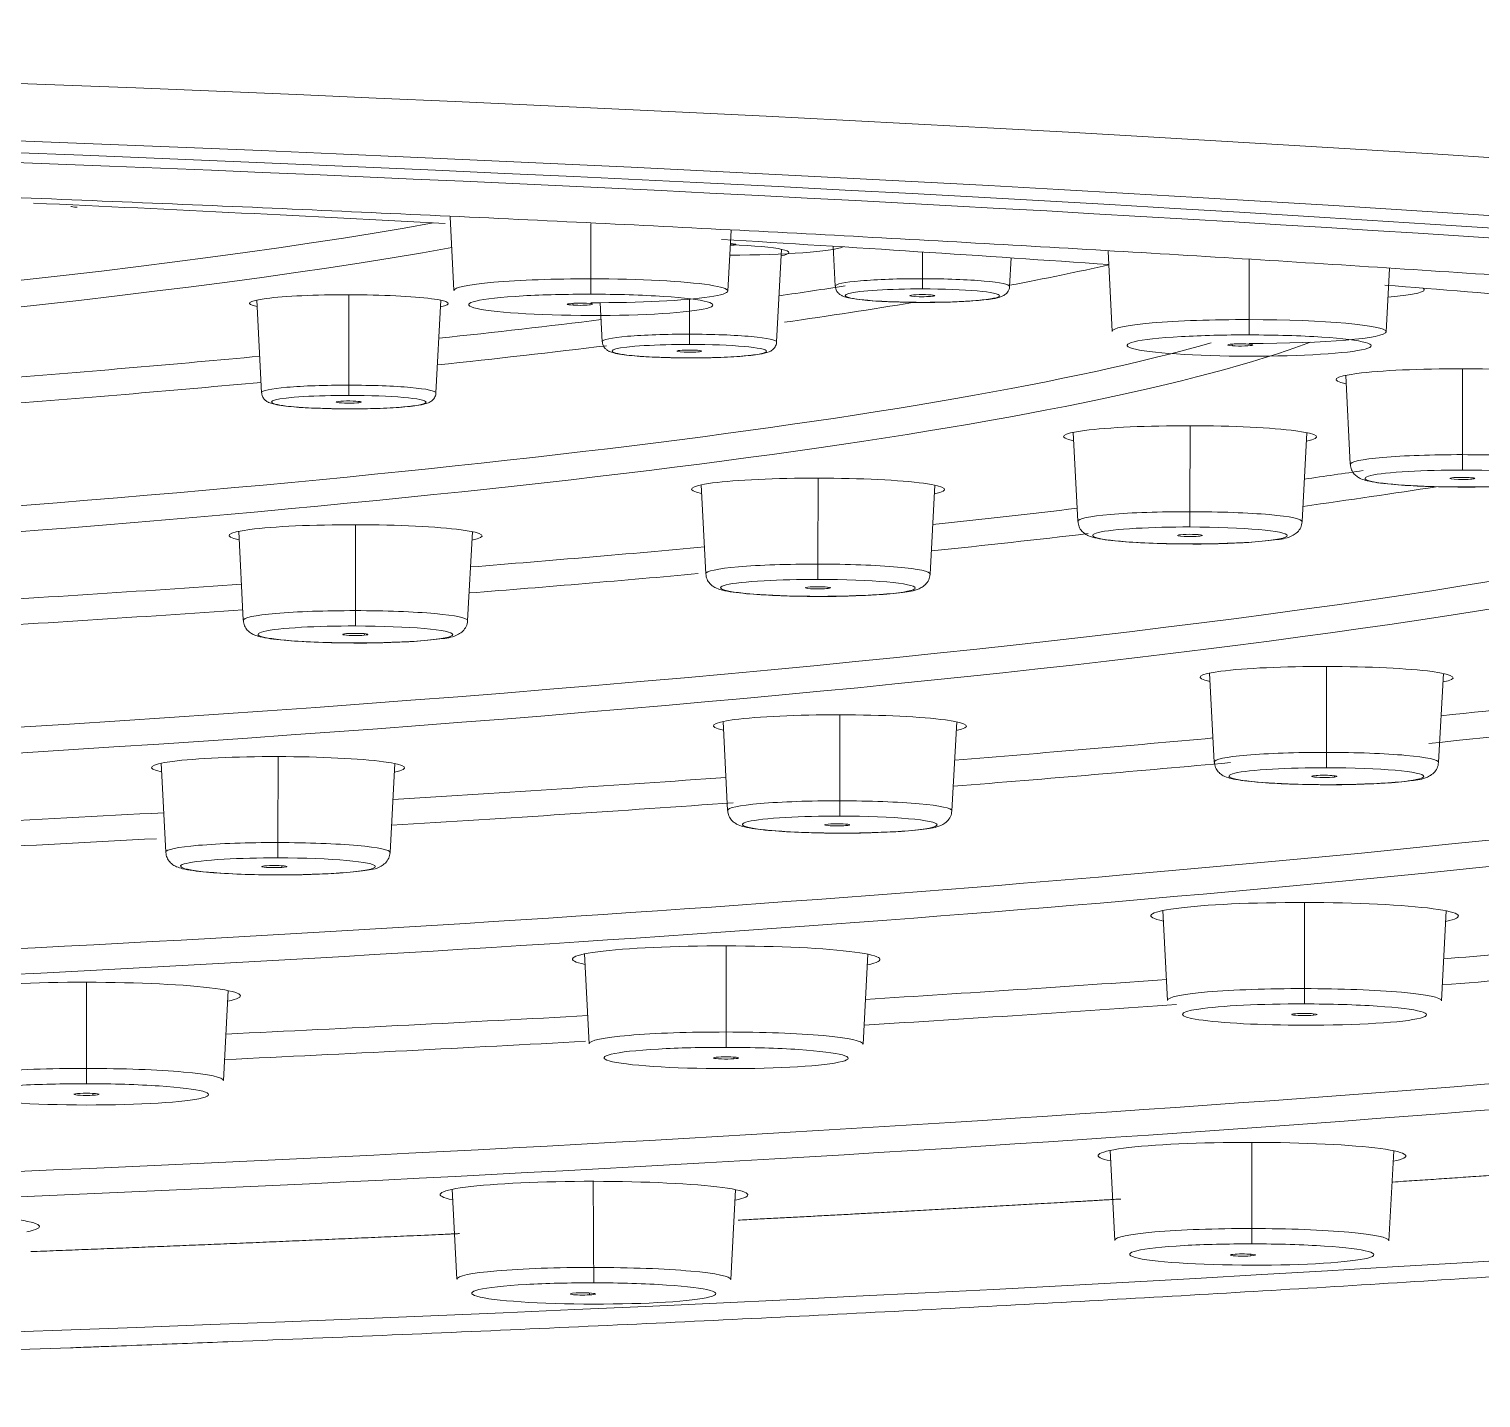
# Model space of a CAD drawing. Extents: x 16539 to 19738, y -91 to 2224.
# Drawn here: x 17571.86 to 17601.17, y 1192.74 to 1220.38 of the extents above; entities that cross this region are included whole.
import ezdxf

# ---------------------------------------------------------------- set-up
doc = ezdxf.new("R2010")
doc.units = 0
doc.header["$LTSCALE"] = 10
doc.header["$MEASUREMENT"] = 0
doc.layers.add('1', color=7, linetype='CONTINUOUS')

msp = doc.modelspace()

# ---------------------------------------------------------------- linework, layer by layer
at = {"layer": '1', "color": 7, "linetype": 'Continuous', "lineweight": 18}
for p, q in [((17580.36, 1216.59), (17580.436, 1215.098)), ((17585.966, 1215.091), (17586.033, 1216.321)), ((17586.951, 1214.063), (17587.053, 1215.933)), ((17588.094, 1215.994), (17588.135, 1215.188)), ((17593.644, 1215.894), (17593.726, 1214.276)), ((17591.655, 1215.183), (17591.686, 1215.759)), ((17599.256, 1214.268), (17599.325, 1215.545)), ((17590.138, 1214.992), (17590.139, 1215.003)), ((17576.458, 1214.909), (17576.554, 1213.038)), ((17580.074, 1213.033), (17580.175, 1214.904)), ((17583.391, 1214.855), (17583.432, 1214.068)), ((17585.42, 1213.868), (17585.422, 1213.886)), ((17598.441, 1213.388), (17598.533, 1211.592)), ((17592.941, 1212.238), (17593.032, 1210.442)), ((17597.562, 1210.435), (17597.659, 1212.231)), ((17585.429, 1211.179), (17585.521, 1209.383)), ((17590.051, 1209.377), (17590.148, 1211.173)), ((17601.038, 1211.313), (17601.036, 1211.3)), ((17576.092, 1210.239), (17576.184, 1208.443)), ((17580.714, 1208.437), (17580.811, 1210.232)), ((17595.694, 1207.378), (17595.786, 1205.582)), ((17600.316, 1205.576), (17600.413, 1207.371)), ((17585.87, 1206.401), (17585.962, 1204.605)), ((17590.492, 1204.598), (17590.589, 1206.394)), ((17574.528, 1205.558), (17574.62, 1203.762)), ((17579.149, 1203.755), (17579.246, 1205.551)), ((17594.75, 1202.586), (17594.843, 1200.77)), ((17600.373, 1200.762), (17600.471, 1202.578)), ((17583.075, 1201.709), (17583.168, 1199.893)), ((17588.697, 1199.885), (17588.795, 1201.701)), ((17575.784, 1199.151), (17575.882, 1200.967)), ((17593.689, 1197.742), (17593.782, 1195.926)), ((17599.312, 1195.918), (17599.41, 1197.734)), ((17580.404, 1196.957), (17580.497, 1195.141)), ((17586.027, 1195.133), (17586.125, 1196.948))]:
    msp.add_line(p, q, dxfattribs=at)
at = {"layer": '1', "color": 7, "linetype": 'Continuous', "lineweight": 13}
for p, q in [((17583.2, 1215.337), (17583.202, 1216.455)), ((17589.895, 1215.34), (17589.895, 1215.879)), ((17596.491, 1214.514), (17596.492, 1215.731)), ((17578.313, 1213.19), (17578.316, 1215.015)), ((17582.847, 1214.805), (17582.841, 1214.842)), ((17585.191, 1214.219), (17585.192, 1214.926)), ((17596.154, 1213.985), (17596.148, 1214.019)), ((17600.797, 1211.787), (17600.799, 1213.522)), ((17578.521, 1212.836), (17578.523, 1212.861)), ((17595.297, 1210.637), (17595.299, 1212.371)), ((17587.786, 1209.578), (17587.788, 1211.313)), ((17578.449, 1208.638), (17578.451, 1210.373)), ((17595.524, 1210.166), (17595.521, 1210.147)), ((17587.993, 1209.111), (17587.99, 1209.085)), ((17578.631, 1208.173), (17578.628, 1208.143)), ((17598.051, 1205.777), (17598.053, 1207.512)), ((17588.226, 1204.8), (17588.229, 1206.535)), ((17576.884, 1203.957), (17576.886, 1205.691)), ((17598.218, 1205.305), (17598.215, 1205.279)), ((17588.354, 1204.33), (17588.351, 1204.299)), ((17576.966, 1203.489), (17576.963, 1203.454)), ((17597.608, 1201.008), (17597.61, 1202.747)), ((17585.932, 1200.131), (17585.934, 1201.871)), ((17597.79, 1200.5), (17597.787, 1200.469)), ((17586.09, 1199.625), (17586.087, 1199.59)), ((17573.15, 1198.893), (17573.147, 1198.855)), ((17596.546, 1196.164), (17596.549, 1197.903)), ((17596.527, 1195.646), (17596.524, 1195.611)), ((17583.174, 1194.862), (17583.172, 1194.825))]:
    msp.add_line(p, q, dxfattribs=at)
for centre, major_axis, ratio, start_param, end_param in [((17513.616, 1207.315), (149.898, -0.213), 0.087156, 0.033277, 1.571185), ((17585.882, 1216.029), (2.465, -0.004), 0.087156, 4.762454, 6.075051), ((17583.201, 1215.326), (0, -0.3), 0.000387, 4.677482, 6.195919), ((17589.895, 1215.186), (1.76, -0.003), 0.087156, 1.571185, 3.146155), ((17589.895, 1215.333), (0, -0.2), 0.000387, 4.677482, 6.195919), ((17589.895, 1215.186), (1.76, -0.003), 0.087156, 6.278617, 7.85437), ((17583.201, 1214.812), (2.465, -0.004), 0.087156, 2.158105, 4.71242), ((17583.201, 1214.812), (2.465, -0.004), 0.087156, 4.71242, 7.216112), ((17589.895, 1214.998), (1.56, -0.002), 0.087156, 2.193957, 4.712778), ((17589.895, 1214.998), (1.56, -0.002), 0.087156, 4.712778, 7.85437), ((17597.563, 1215.121), (2.465, -0.004), 0.087156, 5.490617, 6.421609), ((17596.491, 1214.504), (0, -0.3), 0.000387, 4.677482, 6.195919), ((17585.192, 1214.066), (1.76, -0.003), 0.087156, 1.571185, 3.146155), ((17585.191, 1214.212), (0, -0.2), 0.000387, 4.677482, 6.195919), ((17585.192, 1214.066), (1.76, -0.003), 0.087156, 6.278617, 7.85437), ((17596.491, 1213.99), (2.465, -0.004), 0.087156, 2.158417, 4.712778), ((17596.491, 1213.99), (2.465, -0.004), 0.087156, 4.712778, 7.216234), ((17585.191, 1213.877), (1.56, -0.002), 0.087156, 2.193957, 4.712778), ((17585.191, 1213.877), (1.56, -0.002), 0.087156, 4.712778, 7.85437), ((17578.314, 1213.037), (1.76, -0.003), 0.087156, 1.571185, 3.146155), ((17578.314, 1212.848), (1.56, -0.002), 0.087156, 2.193957, 4.712778), ((17578.313, 1213.183), (0, -0.2), 0.000387, 4.677482, 6.195919), ((17578.314, 1213.037), (1.76, -0.003), 0.087156, 6.278617, 7.85437), ((17578.314, 1212.848), (1.56, -0.002), 0.087156, 4.712778, 7.85437), ((17600.797, 1211.59), (2.265, -0.003), 0.087156, 1.571185, 3.146151), ((17600.797, 1211.777), (0, -0.3), 0.000387, 4.677482, 6.195919), ((17600.797, 1211.59), (2.265, -0.003), 0.087156, 6.278614, 7.85437), ((17600.797, 1211.306), (1.965, -0.003), 0.087156, 4.712778, 7.85437), ((17600.797, 1211.306), (1.965, -0.003), 0.087156, 2.157828, 4.712778), ((17595.297, 1210.439), (2.265, -0.003), 0.087156, 1.571185, 3.146151), ((17595.297, 1210.626), (0, -0.3), 0.000387, 4.677482, 6.195919), ((17595.297, 1210.439), (2.265, -0.003), 0.087156, 6.278614, 7.85437), ((17595.297, 1210.156), (1.965, -0.003), 0.087156, 2.157828, 4.712778), ((17595.297, 1210.156), (1.965, -0.003), 0.087156, 4.712778, 7.85437), ((17587.786, 1209.381), (2.265, -0.003), 0.087156, 1.571185, 3.146151), ((17587.786, 1209.568), (0, -0.3), 0.000387, 4.677482, 6.195919), ((17587.786, 1209.381), (2.265, -0.003), 0.087156, 6.278614, 7.85437), ((17587.786, 1209.098), (1.965, -0.003), 0.087156, 2.157828, 4.712778), ((17587.786, 1209.098), (1.965, -0.003), 0.087156, 4.712778, 7.85437), ((17578.449, 1208.441), (2.265, -0.003), 0.087156, 1.571185, 3.146151), ((17578.449, 1208.628), (0, -0.3), 0.000387, 4.677482, 6.195919), ((17578.449, 1208.441), (2.265, -0.003), 0.087156, 6.278614, 7.85437), ((17578.449, 1208.158), (1.965, -0.003), 0.087156, 2.157828, 4.712778), ((17578.449, 1208.158), (1.965, -0.003), 0.087156, 4.712778, 7.85437), ((17598.051, 1205.58), (2.265, -0.003), 0.087156, 1.571185, 3.146151), ((17598.051, 1205.767), (0, 0.3), 0.000387, 1.53589, 3.054326), ((17598.051, 1205.58), (2.265, -0.003), 0.087156, 6.278614, 7.85437), ((17598.051, 1205.296), (1.965, -0.003), 0.087156, 2.157828, 4.712778), ((17598.051, 1205.296), (1.965, -0.003), 0.087156, 4.712778, 7.85437), ((17588.227, 1204.602), (2.265, -0.003), 0.087156, 1.571185, 3.146151), ((17588.226, 1204.789), (0, 0.3), 0.000387, 1.53589, 3.054326), ((17588.227, 1204.602), (2.265, -0.003), 0.087156, 6.278614, 7.85437), ((17588.227, 1204.319), (1.965, -0.003), 0.087156, 2.157828, 4.712778), ((17588.227, 1204.319), (1.965, -0.003), 0.087156, 4.712778, 7.85437), ((17576.885, 1203.759), (2.265, -0.003), 0.087156, 1.571185, 3.146151), ((17576.884, 1203.946), (0, 0.3), 0.000387, 1.53589, 3.054326), ((17576.885, 1203.759), (2.265, -0.003), 0.087156, 6.278614, 7.85437), ((17576.884, 1203.476), (1.965, -0.003), 0.087156, 2.157828, 4.712778), ((17576.884, 1203.476), (1.965, -0.003), 0.087156, 4.712778, 7.85437), ((17597.608, 1200.997), (0, -0.3), 0.000387, 4.677482, 6.195919), ((17597.608, 1200.484), (2.465, -0.004), 0.087156, 4.712778, 7.216234), ((17585.932, 1200.121), (0, -0.3), 0.000387, 4.677482, 6.195919), ((17585.932, 1199.607), (2.465, -0.004), 0.087156, 2.158417, 4.712778), ((17585.932, 1199.607), (2.465, -0.004), 0.087156, 4.712778, 7.216234), ((17573.019, 1199.387), (0, -0.3), 0.000387, 4.677482, 6.195919), ((17573.019, 1198.873), (2.465, -0.004), 0.087156, 2.158417, 4.712778), ((17573.019, 1198.873), (2.465, -0.004), 0.087156, 4.712778, 7.216234), ((17596.546, 1196.154), (0, -0.3), 0.000387, 4.677482, 6.195919), ((17596.547, 1195.64), (2.465, -0.004), 0.087156, 2.158417, 4.712778), ((17596.547, 1195.64), (2.465, -0.004), 0.087156, 4.712778, 7.216234), ((17583.259, 1195.368), (0, -0.3), 0.001099, 4.677482, 6.195919), ((17583.261, 1194.854), (2.465, -0.004), 0.087156, 2.15836, 4.712778), ((17583.261, 1194.854), (2.465, -0.004), 0.087156, 4.712778, 7.216706)]:
    msp.add_ellipse(centre, major_axis=major_axis, ratio=ratio, start_param=start_param, end_param=end_param, dxfattribs=at)
at = {"layer": '1', "color": 7, "linetype": 'Continuous', "lineweight": 18}
for centre, major_axis, ratio, start_param, end_param in [((17513.614, 1206.23), (149.122, -0.212), 0.087156, 0.119671, 1.571185), ((17513.614, 1206.062), (-148.362, 0.211), 0.087156, 1.968057, 4.712778), ((17513.614, 1205.925), (-147.742, 0.21), 0.087156, 2.736961, 4.712778), ((17513.615, 1206.923), (-128.968, 0.183), 0.087156, 4.169429, 4.243159), ((17572.959, 1216.8), (-0.253, 0), 0.087296, 0.021555, 1.046172), ((17513.633, 1219.342), (-73.669, 0.105), 0.087156, 1.571185, 2.693323), ((17513.632, 1218.877), (-74.168, 0.105), 0.087156, 1.571185, 2.690966), ((17513.615, 1206.923), (-128.968, 0.183), 0.087156, 4.042931, 4.118133), ((17585.877, 1216.03), (-0.254, 0), 0.087228, 2.151525, 4.056702), ((17585.194, 1215.87), (2.005, -0.003), 0.087156, 5.889353, 7.431286), ((17513.632, 1218.412), (-85.731, 0.122), 0.087156, 2.714479, 2.774857), ((17583.201, 1215.096), (2.765, -0.004), 0.087156, 1.571185, 3.146171), ((17583.201, 1215.096), (2.765, -0.004), 0.087156, 4.71242, 7.85437), ((17578.316, 1214.841), (2.005, -0.003), 0.087156, 1.571185, 3.535417), ((17578.316, 1214.841), (2.005, -0.003), 0.087156, 5.889353, 7.85437), ((17583.201, 1214.812), (2.465, -0.004), 0.087156, 1.571185, 2.158105), ((17583.201, 1214.812), (2.465, -0.004), 0.087156, 0.932928, 1.571185), ((17513.632, 1218.877), (-85.232, 0.121), 0.087156, 2.607812, 2.639376), ((17589.895, 1214.998), (1.56, -0.002), 0.087156, 1.571185, 2.193957), ((17589.894, 1214.998), (-0.252, 0), 0.08705, 6.022179, 9.163771), ((17589.894, 1214.998), (-0.252, 0), 0.08705, 2.880586, 6.022179), ((17513.615, 1206.923), (-128.968, 0.183), 0.087156, 3.916826, 3.986579), ((17582.979, 1214.824), (-0.254, 0), 0.087316, 4.166582, 7.308175), ((17582.979, 1214.824), (-0.254, 0), 0.087316, 1.02499, 4.166582), ((17513.632, 1218.412), (-85.731, 0.122), 0.087156, 2.600547, 2.662299), ((17513.632, 1218.877), (-85.232, 0.121), 0.087156, 2.465999, 2.530009), ((17596.491, 1214.273), (2.765, -0.004), 0.087156, 1.571185, 3.146155), ((17596.491, 1214.273), (2.765, -0.004), 0.087156, 4.712778, 7.85437), ((17596.491, 1213.99), (2.465, -0.004), 0.087156, 1.571185, 2.158417), ((17596.491, 1213.99), (2.465, -0.004), 0.087156, 0.933049, 1.571185), ((17513.628, 1215.888), (-86.368, 0.123), 0.087156, 1.571185, 2.912056), ((17513.629, 1216.353), (-85.869, 0.122), 0.087156, 1.571185, 2.844119), ((17513.632, 1218.412), (-85.731, 0.122), 0.087156, 2.458243, 2.523971), ((17585.191, 1213.877), (1.56, -0.002), 0.087156, 1.571185, 2.193957), ((17585.191, 1213.878), (-0.252, 0), 0.087077, 5.847836, 8.989428), ((17585.191, 1213.878), (-0.252, 0), 0.087077, 2.706243, 5.847836), ((17596.311, 1214.002), (-0.254, 0), 0.087238, 4.045398, 7.18699), ((17596.311, 1214.002), (-0.254, 0), 0.087238, 0.903805, 4.045398), ((17513.625, 1213.365), (-99.069, 0.141), 0.087156, 1.571185, 3.208102), ((17513.632, 1218.877), (-85.232, 0.121), 0.087156, 2.313975, 2.400762), ((17600.8, 1213.299), (2.555, -0.004), 0.087156, 1.571185, 3.544449), ((17600.8, 1213.299), (2.555, -0.004), 0.087156, 1.147021, 1.571185), ((17513.632, 1218.412), (-85.731, 0.122), 0.087156, 2.308232, 2.394871), ((17578.314, 1212.848), (1.56, -0.002), 0.087156, 1.571185, 2.193957), ((17578.314, 1212.849), (-0.252, 0), 0.087114, 5.673427, 8.81502), ((17578.314, 1212.849), (-0.252, 0), 0.087114, 2.531834, 5.673427), ((17595.3, 1212.149), (2.555, -0.004), 0.087156, 1.571185, 3.544449), ((17595.3, 1212.149), (2.555, -0.004), 0.087156, 5.880321, 7.85437), ((17513.624, 1212.9), (-99.568, 0.141), 0.087156, 1.571185, 3.069185), ((17513.628, 1215.888), (-98.432, 0.14), 0.087156, 2.592988, 2.61655), ((17600.797, 1211.306), (1.965, -0.003), 0.087156, 1.571185, 2.157829), ((17587.789, 1211.09), (2.555, -0.004), 0.087156, 1.571185, 3.544449), ((17587.789, 1211.09), (2.555, -0.004), 0.087156, 5.880321, 7.85437), ((17600.795, 1211.307), (-0.253, 0), 0.087019, 5.969994, 9.111586), ((17600.795, 1211.307), (-0.253, 0), 0.087019, 2.828401, 5.969994), ((17513.627, 1215.424), (-98.931, 0.141), 0.087156, 2.58425, 2.637952), ((17513.628, 1215.888), (-98.432, 0.14), 0.087156, 2.460747, 2.509245), ((17513.62, 1209.911), (-113.768, 0.162), 0.087156, 1.571185, 3.218116), ((17578.452, 1210.15), (2.555, -0.004), 0.087156, 1.571185, 3.544449), ((17578.452, 1210.15), (2.555, -0.004), 0.087156, 5.880321, 7.85437), ((17595.297, 1210.156), (1.965, -0.003), 0.087156, 1.571185, 2.157829), ((17513.62, 1210.376), (-113.269, 0.161), 0.087156, 1.571185, 3.147381), ((17513.627, 1215.424), (-98.931, 0.141), 0.087156, 2.45412, 2.506152), ((17595.296, 1210.157), (-0.253, 0), 0.087056, 5.813133, 8.954725), ((17595.296, 1210.157), (-0.253, 0), 0.087056, 2.67154, 5.813133), ((17513.628, 1215.888), (-98.432, 0.14), 0.087156, 2.321633, 2.389423), ((17513.628, 1215.888), (-98.432, 0.14), 0.087156, 2.178789, 2.259145), ((17513.627, 1215.424), (-98.931, 0.141), 0.087156, 2.316577, 2.382207), ((17587.786, 1209.098), (1.965, -0.003), 0.087156, 1.571185, 2.157829), ((17587.786, 1209.099), (-0.253, 0), 0.087103, 2.514601, 5.656194), ((17587.786, 1209.099), (-0.253, 0), 0.087103, 5.656194, 8.797786), ((17513.627, 1215.424), (-98.931, 0.141), 0.087156, 2.17496, 2.255365), ((17578.449, 1208.158), (1.965, -0.003), 0.087156, 1.571185, 2.157829), ((17513.615, 1206.923), (-128.968, 0.183), 0.087156, 1.571185, 3.274026), ((17513.616, 1207.388), (-128.469, 0.183), 0.087156, 1.571185, 3.214582), ((17578.449, 1208.158), (-0.253, 0), 0.087155, 5.499163, 8.640756), ((17578.449, 1208.158), (-0.253, 0), 0.087155, 2.35757, 5.499163), ((17598.054, 1207.289), (2.555, -0.004), 0.087156, 1.571185, 3.544449), ((17598.054, 1207.289), (2.555, -0.004), 0.087156, 5.880321, 7.85437), ((17513.624, 1212.9), (-112.632, 0.16), 0.087156, 2.449996, 2.500458), ((17588.229, 1206.312), (2.555, -0.004), 0.087156, 1.571185, 3.544449), ((17588.229, 1206.312), (2.555, -0.004), 0.087156, 5.880321, 7.85437), ((17513.623, 1212.435), (-113.131, 0.161), 0.087156, 2.441259, 2.50198), ((17513.624, 1212.9), (-112.632, 0.16), 0.087156, 2.322762, 2.388195), ((17576.887, 1205.469), (2.555, -0.004), 0.087156, 1.571185, 3.544449), ((17576.887, 1205.469), (2.555, -0.004), 0.087156, 5.880321, 7.85437), ((17513.623, 1212.435), (-113.131, 0.161), 0.087156, 2.318295, 2.387999), ((17598.051, 1205.296), (1.965, -0.003), 0.087156, 1.571185, 2.157829), ((17598.012, 1205.293), (-0.254, 0), 0.087092, 2.501256, 5.642848), ((17513.624, 1212.9), (-112.632, 0.16), 0.087156, 2.192484, 2.26798), ((17598.012, 1205.293), (-0.254, 0), 0.087092, 5.642848, 8.784441), ((17513.623, 1212.435), (-113.131, 0.161), 0.087156, 2.188999, 2.265968), ((17513.624, 1212.9), (-112.632, 0.16), 0.087156, 2.060439, 2.142808), ((17588.227, 1204.319), (1.965, -0.003), 0.087156, 1.571185, 2.157829), ((17588.171, 1204.315), (-0.253, 0), 0.087155, 5.5, 8.641592), ((17588.171, 1204.315), (-0.253, 0), 0.087155, 2.358407, 5.5), ((17513.623, 1212.435), (-113.131, 0.161), 0.087156, 2.057788, 2.13839), ((17576.884, 1203.476), (1.965, -0.003), 0.087156, 1.571185, 2.157829), ((17576.811, 1203.472), (-0.253, 0), 0.087218, 5.357046, 8.498639), ((17576.811, 1203.472), (-0.253, 0), 0.087218, 2.215453, 5.357046), ((17597.611, 1202.476), (3.105, -0.004), 0.087156, 1.571185, 3.550143), ((17597.611, 1202.476), (3.105, -0.004), 0.087156, 5.874578, 7.85437), ((17585.935, 1201.6), (3.105, -0.004), 0.087156, 1.571185, 3.550143), ((17585.935, 1201.6), (3.105, -0.004), 0.087156, 5.874578, 7.85437), ((17513.62, 1209.911), (-127.832, 0.182), 0.087156, 2.317362, 2.368119), ((17513.619, 1209.446), (-128.331, 0.182), 0.087156, 2.313484, 2.374893), ((17573.022, 1200.866), (3.105, -0.004), 0.087156, 1.571185, 3.550143), ((17573.022, 1200.866), (3.105, -0.004), 0.087156, 5.874578, 7.85437), ((17513.62, 1209.911), (-127.832, 0.182), 0.087156, 2.19916, 2.259243), ((17597.608, 1200.767), (2.765, -0.004), 0.087156, 1.571185, 3.146155), ((17597.608, 1200.767), (2.765, -0.004), 0.087156, 6.278616, 7.85437), ((17513.619, 1209.446), (-128.331, 0.182), 0.087156, 2.196067, 2.258065), ((17597.608, 1200.484), (2.465, -0.004), 0.087156, 1.571185, 4.712778), ((17597.608, 1200.484), (2.465, -0.004), 0.087156, 0.933049, 1.571185), ((17513.62, 1209.911), (-127.832, 0.182), 0.087156, 2.079239, 2.145949), ((17597.608, 1200.485), (-0.254, 0), 0.087155, 5.499808, 8.641401), ((17597.608, 1200.485), (-0.254, 0), 0.087155, 2.358216, 5.499808), ((17585.932, 1199.891), (2.765, -0.004), 0.087156, 1.571185, 3.146155), ((17585.932, 1199.891), (2.765, -0.004), 0.087156, 6.278616, 7.85437), ((17513.619, 1209.446), (-128.331, 0.182), 0.087156, 2.076834, 2.143004), ((17585.932, 1199.607), (2.465, -0.004), 0.087156, 1.571185, 2.158417), ((17585.932, 1199.607), (2.465, -0.004), 0.087156, 0.933049, 1.571185), ((17585.933, 1199.608), (-0.254, 0), 0.087228, 5.368854, 8.510447), ((17585.933, 1199.608), (-0.254, 0), 0.087228, 2.227261, 5.368854), ((17573.019, 1199.156), (2.765, -0.004), 0.087156, 1.571185, 3.146155), ((17573.019, 1199.156), (2.765, -0.004), 0.087156, 6.278616, 7.85437), ((17573.019, 1198.873), (2.465, -0.004), 0.087156, 1.571185, 2.158417), ((17573.02, 1198.874), (-0.253, 0), 0.087295, 5.237792, 8.379385), ((17573.02, 1198.874), (-0.253, 0), 0.087295, 2.096199, 5.237792), ((17573.019, 1198.873), (2.465, -0.004), 0.087156, 0.933049, 1.571185), ((17596.549, 1197.633), (3.105, -0.004), 0.087156, 1.571185, 3.550192), ((17596.549, 1197.633), (3.105, -0.004), 0.087156, 5.874578, 7.85437), ((17583.264, 1196.847), (3.105, -0.004), 0.087156, 1.571185, 3.550192), ((17583.264, 1196.847), (3.105, -0.004), 0.087156, 5.874578, 7.85437), ((17568.964, 1196.209), (3.105, -0.004), 0.087156, 5.874578, 7.85437), ((17596.547, 1195.923), (2.765, -0.004), 0.087156, 1.571185, 3.146155), ((17596.547, 1195.923), (2.765, -0.004), 0.087156, 6.278616, 7.85437), ((17596.547, 1195.64), (2.465, -0.004), 0.087156, 1.571185, 2.158417), ((17596.367, 1195.629), (-0.254, 0), 0.087237, 5.380158, 8.521751), ((17596.367, 1195.629), (-0.254, 0), 0.087237, 2.238566, 5.380158), ((17596.547, 1195.64), (2.465, -0.004), 0.087156, 0.933049, 1.571185), ((17583.262, 1195.138), (2.765, -0.004), 0.087156, 1.5719, 3.146166), ((17583.262, 1195.138), (2.765, -0.004), 0.087156, 6.278627, 7.855085), ((17583.261, 1194.854), (2.465, -0.004), 0.087156, 1.5719, 2.158361), ((17583.261, 1194.854), (2.465, -0.004), 0.087156, 0.93352, 1.5719), ((17583.04, 1194.844), (-0.254, 0), 0.087316, 5.258975, 8.400567), ((17583.04, 1194.844), (-0.254, 0), 0.087316, 2.117382, 5.258975)]:
    msp.add_ellipse(centre, major_axis=major_axis, ratio=ratio, start_param=start_param, end_param=end_param, dxfattribs=at)
for points, knots in [([(17513.652, 1192.747), (17516.055, 1192.744), (17518.456, 1192.746), (17522.053, 1192.756), (17523.252, 1192.761), (17524.749, 1192.769), (17525.048, 1192.77), (17525.647, 1192.774), (17525.947, 1192.776), (17526.844, 1192.781), (17527.442, 1192.785), (17530.424, 1192.807), (17532.795, 1192.829), (17537.508, 1192.884), (17539.849, 1192.916), (17544.503, 1192.991), (17549.127, 1193.076), (17555.977, 1193.232), (17560.485, 1193.355), (17564.963, 1193.489), (17567.188, 1193.561), (17570.502, 1193.676), (17571.603, 1193.716), (17572.837, 1193.762), (17572.975, 1193.767), (17573.249, 1193.777), (17573.386, 1193.782), (17573.796, 1193.798), (17574.616, 1193.829), (17575.431, 1193.861), (17578.136, 1193.969), (17580.267, 1194.06), (17584.464, 1194.25), (17586.53, 1194.35), (17590.596, 1194.557), (17594.598, 1194.773), (17600.407, 1195.122), (17604.151, 1195.372), (17607.828, 1195.63), (17609.635, 1195.763), (17611.851, 1195.935), (17612.513, 1195.987), (17613.279, 1196.049), (17613.607, 1196.075), (17613.825, 1196.093), (17613.933, 1196.102), (17614.911, 1196.182), (17615.769, 1196.254), (17618.304, 1196.472), (17619.947, 1196.62), (17623.139, 1196.923), (17626.236, 1197.233), (17630.604, 1197.715), (17633.331, 1198.05), (17635.965, 1198.39), (17637.235, 1198.563), (17639.681, 1198.916), (17640.857, 1199.095), (17642.268, 1199.324), (17642.616, 1199.381), (17642.96, 1199.439), (17643.098, 1199.462), (17643.166, 1199.474), (17643.371, 1199.508), (17644.048, 1199.624), (17644.704, 1199.74), (17646.234, 1200.021), (17647.197, 1200.21), (17649.012, 1200.59), (17650.715, 1200.974), (17652.938, 1201.559), (17654.2, 1201.956), (17655.35, 1202.356), (17655.87, 1202.557), (17656.797, 1202.963), (17657.205, 1203.168), (17657.599, 1203.4), (17657.663, 1203.439), (17657.725, 1203.478), (17657.766, 1203.504), (17657.787, 1203.517), (17657.887, 1203.581), (17658.117, 1203.737), (17658.313, 1203.892), (17658.66, 1204.202), (17658.832, 1204.409), (17659.06, 1204.823), (17659.171, 1205.236), (17658.99, 1205.856), (17658.638, 1206.268), (17658.17, 1206.681), (17657.878, 1206.887), (17657.175, 1207.299), (17656.765, 1207.505), (17656.266, 1207.724), (17656.236, 1207.737), (17656.176, 1207.763), (17656.146, 1207.775), (17656.055, 1207.814), (17655.87, 1207.891), (17655.421, 1208.07), (17655.005, 1208.223), (17654.131, 1208.527), (17653.493, 1208.728), (17652.109, 1209.126), (17650.616, 1209.52), (17648.052, 1210.102), (17646.128, 1210.482), (17644.094, 1210.86), (17643.023, 1211.046), (17641.334, 1211.324), (17640.757, 1211.416), (17639.871, 1211.553), (17639.422, 1211.622), (17638.89, 1211.701), (17638.66, 1211.735), (17638.506, 1211.758), (17638.429, 1211.77), (17637.115, 1211.962), (17635.832, 1212.14), (17633.177, 1212.489), (17631.805, 1212.661), (17628.971, 1212.997), (17626.05, 1213.327), (17621.403, 1213.802), (17618.129, 1214.106), (17614.767, 1214.403), (17613.041, 1214.549), (17610.385, 1214.762), (17609.489, 1214.833), (17608.127, 1214.937), (17607.556, 1214.98), (17606.98, 1215.023), (17606.75, 1215.04), (17606.634, 1215.048), (17606.288, 1215.074), (17604.203, 1215.227), (17602.081, 1215.374), (17598.248, 1215.626), (17596.302, 1215.748), (17592.352, 1215.983), (17588.344, 1216.21), (17582.156, 1216.523), (17577.915, 1216.715), (17573.616, 1216.898), (17571.437, 1216.986), (17568.123, 1217.11), (17567.011, 1217.15), (17565.612, 1217.199), (17565.191, 1217.213), (17564.77, 1217.228), (17564.488, 1217.237), (17564.348, 1217.242), (17563.644, 1217.266), (17563.08, 1217.285), (17560.258, 1217.376), (17557.989, 1217.445), (17553.431, 1217.571), (17551.142, 1217.629), (17546.542, 1217.736), (17541.922, 1217.833), (17534.931, 1217.948), (17530.229, 1218.005), (17525.506, 1218.052), (17523.135, 1218.071), (17518.371, 1218.098), (17515.978, 1218.106), (17513.575, 1218.11)], [0, 0, 0, 0, 0.015625, 0.015625, 0.023437, 0.023437, 0.025391, 0.025391, 0.027344, 0.027344, 0.03125, 0.03125, 0.046875, 0.046875, 0.0625, 0.0625, 0.078125, 0.09375, 0.109375, 0.109375, 0.125, 0.125, 0.132812, 0.132812, 0.133789, 0.133789, 0.134766, 0.134766, 0.136719, 0.140625, 0.140625, 0.15625, 0.15625, 0.171875, 0.171875, 0.1875, 0.203125, 0.21875, 0.21875, 0.234375, 0.234375, 0.238281, 0.240234, 0.241211, 0.241211, 0.242187, 0.242187, 0.25, 0.25, 0.265625, 0.265625, 0.28125, 0.296875, 0.3125, 0.3125, 0.328125, 0.328125, 0.34375, 0.34375, 0.347656, 0.348633, 0.348633, 0.349609, 0.349609, 0.351563, 0.359375, 0.359375, 0.375, 0.375, 0.390625, 0.40625, 0.421875, 0.421875, 0.4375, 0.4375, 0.453125, 0.453125, 0.455078, 0.456055, 0.456055, 0.457031, 0.457031, 0.460938, 0.46875, 0.46875, 0.484375, 0.484375, 0.5, 0.515625, 0.53125, 0.53125, 0.546875, 0.546875, 0.5625, 0.5625, 0.563477, 0.563477, 0.564453, 0.564453, 0.566406, 0.570313, 0.578125, 0.578125, 0.59375, 0.59375, 0.609375, 0.625, 0.640625, 0.640625, 0.65625, 0.65625, 0.664063, 0.664063, 0.667969, 0.669922, 0.670898, 0.670898, 0.671875, 0.671875, 0.6875, 0.6875, 0.703125, 0.703125, 0.71875, 0.734375, 0.75, 0.75, 0.765625, 0.765625, 0.773438, 0.773438, 0.777344, 0.77832, 0.77832, 0.779297, 0.779297, 0.78125, 0.796875, 0.796875, 0.8125, 0.8125, 0.828125, 0.84375, 0.859375, 0.859375, 0.875, 0.875, 0.882813, 0.882813, 0.884766, 0.885742, 0.885742, 0.886719, 0.886719, 0.890625, 0.890625, 0.90625, 0.90625, 0.921875, 0.921875, 0.9375, 0.953125, 0.96875, 0.96875, 0.984375, 0.984375, 1, 1, 1, 1]), ([(17588.14, 1215.187), (17588.139, 1215.168), (17588.143, 1215.122), (17588.181, 1215.061), (17588.231, 1215.016), (17588.295, 1214.982), (17588.418, 1214.944), (17588.689, 1214.907), (17589.073, 1214.878), (17589.314, 1214.872), (17589.368, 1214.872)], [0, 0, 0, 0, 0.032458, 0.081052, 0.128513, 0.188395, 0.304996, 0.633148, 0.920833, 1, 1, 1, 1]), ([(17589.895, 1214.861), (17590.069, 1214.861), (17590.428, 1214.865), (17590.943, 1214.889), (17591.31, 1214.93), (17591.462, 1214.962), (17591.564, 1215.013), (17591.625, 1215.077), (17591.657, 1215.145), (17591.653, 1215.18), (17591.652, 1215.186)], [0, 0, 0, 0, 0.19435, 0.426055, 0.662938, 0.843328, 0.90379, 0.94984, 0.992901, 1, 1, 1, 1]), ([(17583.437, 1214.067), (17583.436, 1214.047), (17583.44, 1214.002), (17583.478, 1213.941), (17583.528, 1213.895), (17583.591, 1213.862), (17583.714, 1213.824), (17583.986, 1213.786), (17584.37, 1213.758), (17584.611, 1213.752), (17584.664, 1213.751)], [0, 0, 0, 0, 0.032458, 0.081052, 0.128513, 0.188395, 0.304996, 0.633148, 0.920833, 1, 1, 1, 1]), ([(17585.192, 1213.74), (17585.365, 1213.74), (17585.725, 1213.745), (17586.24, 1213.768), (17586.607, 1213.81), (17586.758, 1213.841), (17586.861, 1213.892), (17586.922, 1213.957), (17586.954, 1214.024), (17586.95, 1214.06), (17586.949, 1214.065)], [0, 0, 0, 0, 0.19435, 0.426055, 0.662938, 0.843328, 0.90379, 0.94984, 0.992901, 1, 1, 1, 1]), ([(17576.559, 1213.037), (17576.558, 1213.018), (17576.562, 1212.972), (17576.6, 1212.911), (17576.65, 1212.866), (17576.714, 1212.833), (17576.836, 1212.795), (17577.108, 1212.757), (17577.492, 1212.728), (17577.733, 1212.723), (17577.786, 1212.722)], [0, 0, 0, 0, 0.032458, 0.081052, 0.128513, 0.188395, 0.304996, 0.633148, 0.920833, 1, 1, 1, 1]), ([(17578.314, 1212.711), (17578.488, 1212.711), (17578.847, 1212.716), (17579.362, 1212.739), (17579.729, 1212.781), (17579.88, 1212.812), (17579.983, 1212.863), (17580.044, 1212.928), (17580.076, 1212.995), (17580.072, 1213.031), (17580.071, 1213.036)], [0, 0, 0, 0, 0.19435, 0.426055, 0.662938, 0.843328, 0.90379, 0.94984, 0.992901, 1, 1, 1, 1]), ([(17598.537, 1211.59), (17598.539, 1211.55), (17598.552, 1211.478), (17598.613, 1211.39), (17598.685, 1211.331), (17598.772, 1211.287), (17598.94, 1211.238), (17599.291, 1211.189), (17599.944, 1211.147), (17600.473, 1211.135), (17600.756, 1211.134), (17600.798, 1211.134)], [0, 0, 0, 0, 0.038445, 0.077595, 0.116321, 0.164481, 0.255838, 0.51611, 0.741607, 0.962164, 1, 1, 1, 1]), ([(17593.037, 1210.439), (17593.039, 1210.4), (17593.052, 1210.328), (17593.113, 1210.239), (17593.185, 1210.181), (17593.272, 1210.137), (17593.439, 1210.087), (17593.791, 1210.039), (17594.443, 1209.997), (17594.973, 1209.985), (17595.256, 1209.984), (17595.297, 1209.984)], [0, 0, 0, 0, 0.038445, 0.077595, 0.116321, 0.164481, 0.255838, 0.51611, 0.741607, 0.962164, 1, 1, 1, 1]), ([(17596.07, 1209.999), (17596.241, 1210.004), (17596.624, 1210.019), (17597.089, 1210.076), (17597.286, 1210.1), (17597.461, 1210.21), (17597.54, 1210.311), (17597.557, 1210.391), (17597.56, 1210.433)], [0, 0, 0, 0, 0.209948, 0.520573, 0.814998, 0.885414, 0.94542, 1, 1, 1, 1]), ([(17585.526, 1209.381), (17585.528, 1209.341), (17585.541, 1209.269), (17585.602, 1209.181), (17585.674, 1209.122), (17585.761, 1209.078), (17585.928, 1209.029), (17586.28, 1208.98), (17586.932, 1208.939), (17587.462, 1208.927), (17587.745, 1208.925), (17587.786, 1208.925)], [0, 0, 0, 0, 0.038445, 0.077595, 0.116321, 0.164481, 0.255838, 0.51611, 0.741607, 0.962164, 1, 1, 1, 1]), ([(17588.559, 1208.941), (17588.73, 1208.946), (17589.113, 1208.961), (17589.578, 1209.018), (17589.775, 1209.042), (17589.95, 1209.151), (17590.029, 1209.253), (17590.045, 1209.333), (17590.049, 1209.375)], [0, 0, 0, 0, 0.209948, 0.520573, 0.814998, 0.885414, 0.94542, 1, 1, 1, 1]), ([(17576.189, 1208.441), (17576.191, 1208.401), (17576.203, 1208.329), (17576.265, 1208.241), (17576.336, 1208.182), (17576.424, 1208.138), (17576.591, 1208.089), (17576.943, 1208.04), (17577.595, 1207.999), (17578.124, 1207.986), (17578.408, 1207.985), (17578.449, 1207.985)], [0, 0, 0, 0, 0.038445, 0.077595, 0.116321, 0.164481, 0.255838, 0.51611, 0.741607, 0.962164, 1, 1, 1, 1]), ([(17579.222, 1208.001), (17579.393, 1208.005), (17579.776, 1208.02), (17580.241, 1208.078), (17580.438, 1208.101), (17580.613, 1208.211), (17580.691, 1208.313), (17580.708, 1208.392), (17580.712, 1208.435)], [0, 0, 0, 0, 0.209948, 0.520573, 0.814998, 0.885414, 0.94542, 1, 1, 1, 1]), ([(17595.791, 1205.58), (17595.793, 1205.54), (17595.805, 1205.468), (17595.867, 1205.38), (17595.938, 1205.321), (17596.026, 1205.277), (17596.193, 1205.228), (17596.545, 1205.179), (17597.197, 1205.137), (17597.726, 1205.125), (17598.01, 1205.124), (17598.051, 1205.124)], [0, 0, 0, 0, 0.038445, 0.077595, 0.116321, 0.164481, 0.255838, 0.51611, 0.741607, 0.962164, 1, 1, 1, 1]), ([(17598.824, 1205.139), (17598.995, 1205.144), (17599.378, 1205.159), (17599.843, 1205.217), (17600.04, 1205.24), (17600.215, 1205.35), (17600.293, 1205.452), (17600.31, 1205.531), (17600.314, 1205.574)], [0, 0, 0, 0, 0.209948, 0.520573, 0.814998, 0.885414, 0.94542, 1, 1, 1, 1]), ([(17585.967, 1204.602), (17585.968, 1204.563), (17585.981, 1204.491), (17586.043, 1204.402), (17586.114, 1204.344), (17586.201, 1204.3), (17586.369, 1204.25), (17586.721, 1204.202), (17587.373, 1204.16), (17587.902, 1204.148), (17588.185, 1204.147), (17588.227, 1204.147)], [0, 0, 0, 0, 0.038445, 0.077595, 0.116321, 0.164481, 0.255838, 0.51611, 0.741607, 0.962164, 1, 1, 1, 1]), ([(17589, 1204.162), (17589.171, 1204.167), (17589.554, 1204.182), (17590.018, 1204.239), (17590.216, 1204.263), (17590.39, 1204.373), (17590.469, 1204.475), (17590.486, 1204.554), (17590.489, 1204.597)], [0, 0, 0, 0, 0.209948, 0.520573, 0.814998, 0.885414, 0.94542, 1, 1, 1, 1]), ([(17574.624, 1203.759), (17574.626, 1203.72), (17574.639, 1203.648), (17574.7, 1203.559), (17574.772, 1203.5), (17574.859, 1203.457), (17575.027, 1203.407), (17575.378, 1203.359), (17576.031, 1203.317), (17576.56, 1203.305), (17576.843, 1203.304), (17576.885, 1203.304)], [0, 0, 0, 0, 0.038445, 0.077595, 0.116321, 0.164481, 0.255838, 0.51611, 0.741607, 0.962164, 1, 1, 1, 1]), ([(17577.657, 1203.319), (17577.828, 1203.324), (17578.212, 1203.339), (17578.676, 1203.396), (17578.873, 1203.42), (17579.048, 1203.53), (17579.127, 1203.631), (17579.144, 1203.711), (17579.147, 1203.753)], [0, 0, 0, 0, 0.209948, 0.520573, 0.814998, 0.885414, 0.94542, 1, 1, 1, 1])]:
    msp.add_open_spline(points, degree=3, knots=knots, dxfattribs=at)
for points in [[(17589.368, 1214.872), (17589.622, 1214.861), (17589.895, 1214.861)], [(17584.664, 1213.751), (17584.919, 1213.74), (17585.192, 1213.74)], [(17577.786, 1212.722), (17578.041, 1212.711), (17578.314, 1212.711)], [(17600.798, 1211.134), (17601.223, 1211.131), (17601.57, 1211.149)], [(17595.297, 1209.984), (17595.723, 1209.98), (17596.07, 1209.999)], [(17587.786, 1208.925), (17588.212, 1208.922), (17588.559, 1208.941)], [(17578.449, 1207.985), (17578.875, 1207.982), (17579.222, 1208.001)], [(17598.051, 1205.124), (17598.477, 1205.121), (17598.824, 1205.139)], [(17588.227, 1204.147), (17588.653, 1204.143), (17589, 1204.162)], [(17576.885, 1203.304), (17577.311, 1203.3), (17577.657, 1203.319)]]:
    msp.add_open_spline(points, degree=2, dxfattribs=at)
at = {"layer": '1', "color": 7, "linetype": 'Continuous', "lineweight": 13}
for points in [[(17573.019, 1199.397), (17573.018, 1199.976), (17573.018, 1200.556), (17573.018, 1201.135)], [(17583.259, 1195.379), (17583.256, 1195.956), (17583.253, 1196.533), (17583.249, 1197.111)]]:
    msp.add_open_spline(points, degree=3, dxfattribs=at)
for points, knots in [([(17599.392, 1197.103), (17601.104, 1197.216), (17604.419, 1197.449), (17606.019, 1197.568)], [0, 0, 0, 0.504425, 1, 1, 1]), ([(17586.174, 1196.334), (17588.978, 1196.478), (17592.808, 1196.696), (17593.898, 1196.76)], [0, 0, 0, 0.71161, 1, 1, 1]), ([(17571.895, 1195.698), (17575.947, 1195.854), (17580.214, 1196.047), (17580.548, 1196.062)], [0, 0, 0, 0.921541, 1, 1, 1])]:
    msp.add_open_spline(points, degree=2, knots=knots, dxfattribs=at)

doc.saveas('drawing.dxf')
